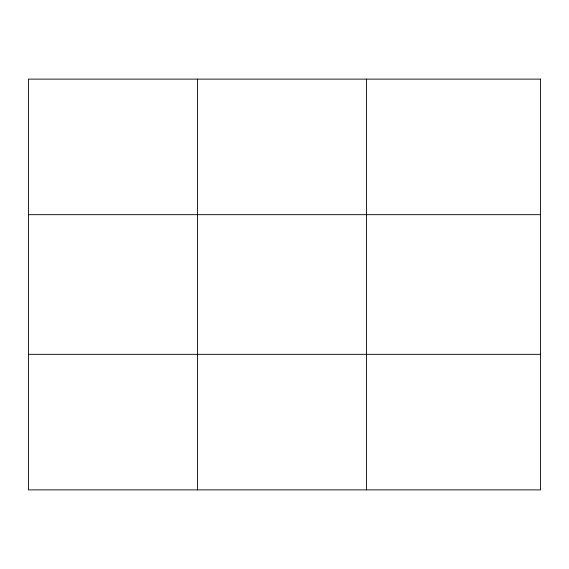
<?xml version="1.0" encoding="UTF-8"?>
<svg xmlns="http://www.w3.org/2000/svg" width="569" height="569" viewBox="0 0 569 569"><rect width="100%" height="100%" fill="white"/><g stroke="black" fill="none" stroke-linecap="round" stroke-linejoin="round"><path stroke-width="0.85" d="M197.443 79.119L197.443 489.881M366.436 79.119L366.436 489.881M28.45 214.669L540.55 214.669M28.45 354.331L540.55 354.331M540.55 79.119L540.55 489.881L28.45 489.881L28.45 79.119L540.55 79.119"/></g></svg>
